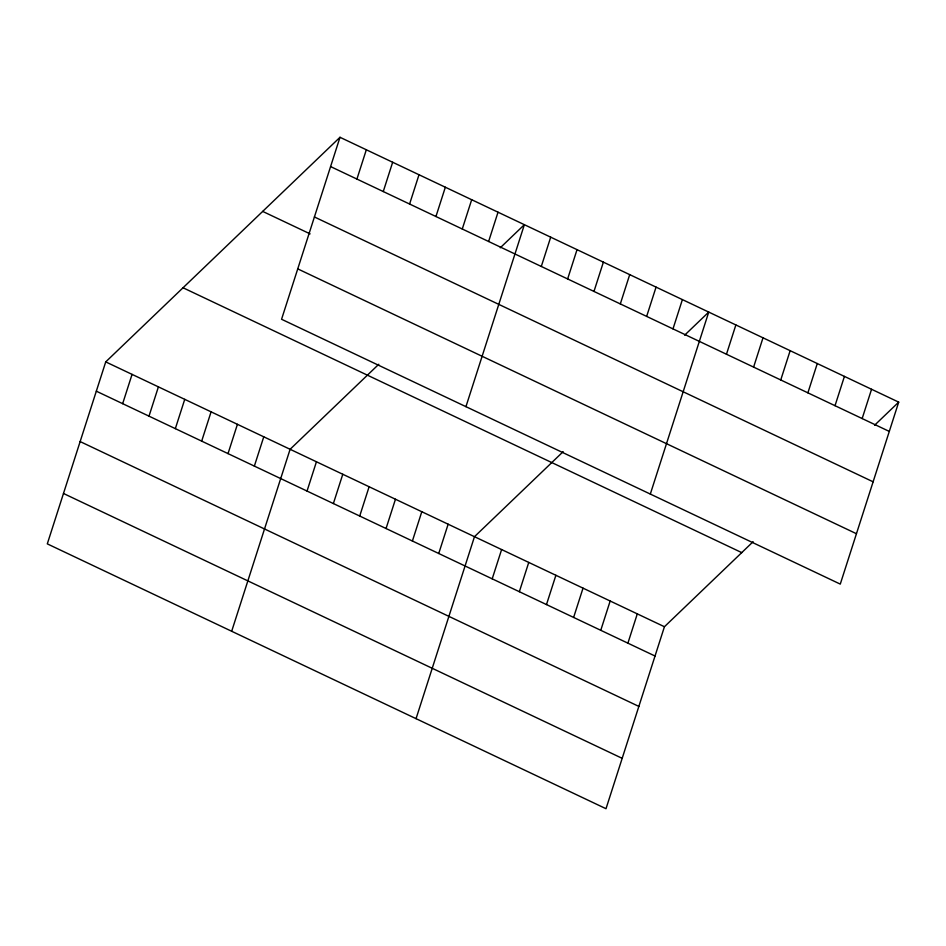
<?xml version="1.0" encoding="UTF-8"?>
<svg xmlns="http://www.w3.org/2000/svg" width="946" height="946" viewBox="0 0 946 946"><rect width="100%" height="100%" fill="white"/><g stroke="black" fill="none" stroke-linecap="round" stroke-linejoin="round"><path stroke-width="1.42" d="M339.992 137.288L281.565 319.263L840.273 584.108L898.7 402.133L339.992 137.288L105.727 361.892L47.3 543.867L606.008 808.712L664.435 626.737L753.122 541.703M122.661 403.67L132.062 374.38M148.995 416.157L158.408 386.867M175.341 428.644L184.742 399.342M201.675 441.132L211.088 411.829M228.021 453.619L237.422 424.316M254.356 466.106L263.768 436.804M356.926 179.066L366.327 149.764M231.675 631.266L290.103 449.291L378.79 364.257M383.26 191.553L392.661 162.251M307.036 491.069L316.437 461.778M409.594 204.04L419.007 174.738M333.37 503.556L342.783 474.265M435.94 216.516L445.341 187.225M359.716 516.043L369.117 486.752M462.275 229.003L471.687 199.712M386.051 528.53L395.463 499.228M488.621 241.49L498.022 212.2M412.397 541.017L421.798 511.715M465.94 406.662L524.368 224.687L500.268 247.781M438.731 553.505L448.144 524.202M541.301 266.465L550.702 237.162M416.051 718.664L474.478 536.689L563.166 451.656M567.635 278.952L577.036 249.649M492.204 578.846L501.617 549.555M593.97 291.439L603.382 262.137M519.342 591.711L528.755 562.421M620.316 303.926L629.717 274.624M546.481 604.577L555.893 575.286M646.65 316.402L656.063 287.111M573.619 617.442L583.032 588.14M672.996 328.889L682.397 299.598M600.757 630.308L610.17 601.006M650.316 494.06L708.743 312.085L684.644 335.18M627.896 643.174L637.297 613.871M726.469 354.242L735.87 324.939M753.607 367.107L763.008 337.805M780.746 379.973L790.147 350.67M807.884 392.838L817.285 363.536M835.022 405.692L844.423 376.402M862.161 418.558L871.562 389.267M874.601 425.227L898.7 402.133M330.58 166.579L889.299 431.423M314.403 216.965L873.123 481.81M262.681 211.407L310.099 233.875M297.742 268.877L856.449 533.721M183.039 287.773L741.747 552.618M105.727 361.892L664.435 626.737M96.326 391.183L655.034 656.027M80.15 441.569L638.857 706.414M63.477 493.481L622.184 758.337"/></g></svg>
